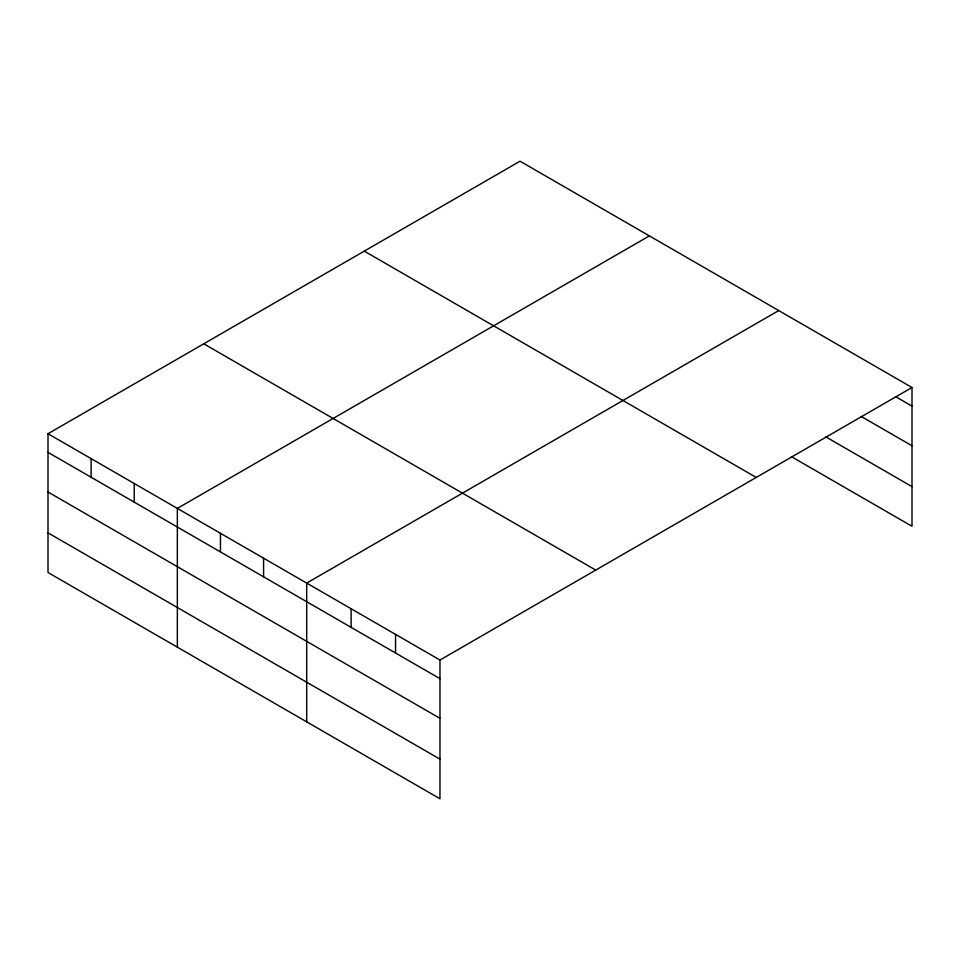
<?xml version="1.0" encoding="UTF-8"?>
<svg xmlns="http://www.w3.org/2000/svg" width="960" height="960" viewBox="0 0 960 960"><rect width="100%" height="100%" fill="white"/><g stroke="black" fill="none" stroke-linecap="round" stroke-linejoin="round"><path stroke-width="1.44" d="M791.424 456.66L912 526.272L912 387.504L520.032 161.208L48 433.728L48 572.496L439.968 798.792L439.968 660.036L912 387.504M649.38 235.884L177.348 508.404L177.348 647.172M778.728 310.56L306.696 583.092L306.696 721.848M895.5 396.612L912 406.128M861.228 416.472L912 445.776M825.696 436.8L912 486.624M364.26 251.136L756.228 477.444M203.772 343.8L595.74 570.096M48 433.728L439.968 660.036M48 452.352L439.968 678.66M48 492L439.968 718.308M48 532.848L439.968 759.144M395.544 634.38L395.544 653.004M351.12 608.736L351.12 627.36M263.58 558.192L263.58 576.816M220.464 533.304L220.464 551.928M134.232 483.516L134.232 502.14M91.116 458.628L91.116 477.252"/></g></svg>
